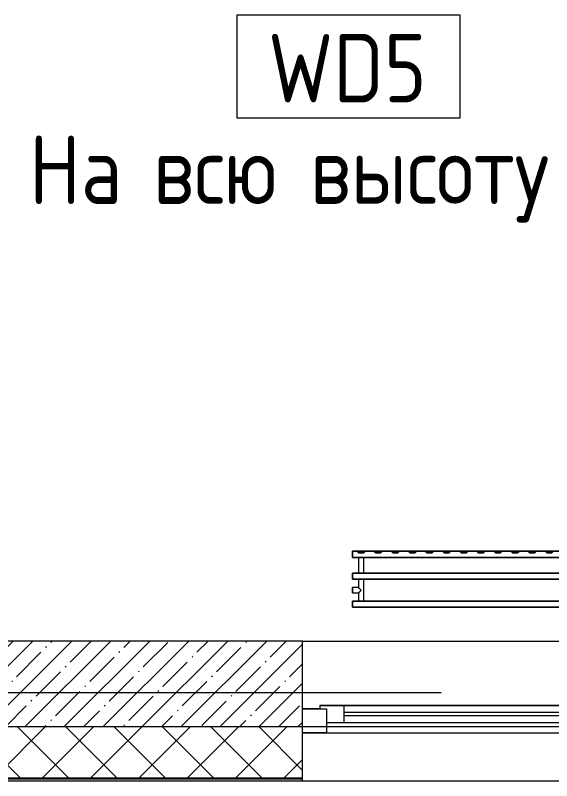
# Model space of a CAD drawing. Header units: millimetres. Extents: x 81037 to 284518, y -8553 to 29000.
# Drawn here: x 99090 to 100658, y -258 to 1979 of the extents above; entities that cross this region are included whole.
import ezdxf

# ---------------------------------------------------------------- set-up
doc = ezdxf.new("R2010")
doc.units = ezdxf.units.MM
doc.linetypes.add('Осевая', pattern=[3175, 634.9999999999999, -476.25, 1587.5, -476.25])
for name, color, linetype, lineweight in [('A-GLAZ', 7, 'Continuous', 9), ('A-WALL', 7, 'Continuous', 9), ('A-WALL-1', 7, 'Continuous', 13), ('A-WALL-IDEN', 7, 'Continuous', 9), ('I-WALL', 7, 'Continuous', 9), ('S-COLS', 7, 'Continuous', 9), ('Оси-2', 7, 'Осевая', 9)]:
    doc.layers.add(name, color=color, linetype=linetype, lineweight=lineweight)
doc.layers.add('M-EQPM-1', color=7, linetype='Continuous', lineweight=9, true_color=0xaaaaaa)
doc.styles.add('GOST Common_1', font='GOST_Common.ttf', dxfattribs={"width": 0.9, "height": 199.9999999999998})

# ---------------------------------------------------------------- blocks, each defined once
blk = doc.blocks.new('BSC_Колонна _Прямоугольная - 250х900-23282983-План монтажа стен и перегородок 2 этажа в осях 23_33')
at = {"layer": 'S-COLS'}
h = blk.add_hatch(dxfattribs=at)
h.set_pattern_fill('FP_10', color=256, style=0, pattern_type=2)
h.set_pattern_definition([(45, (-99480, -25), (-57.02462636878913, 57.02462636878913), []), (45, (-99422.975, -25), (-57.02462636878913, 57.02462636878913), [100.806, -20.161, 3.353, -16.808])])
h.paths.add_polyline_path([(-276.0061857684114, -125.0000000000106), (450.0000000001143, -125.0000000000019), (450.0000000001143, 124.9999999999976), (-449.999999999889, 124.9999999999976), (-449.9999999998847, -125.0000000000106)])
for p, q in [((449.9999999999999, 125), (-450.0000000000001, 124.9999999999994)), ((-450.0000000000001, 124.9999999999994), (-449.9999999999953, -124.9999999999999)), ((449.9999999999998, -124.999999999992), (449.9999999999999, 125)), ((-449.9999999999953, -124.9999999999999), (449.9999999999998, -124.999999999992))]:
    blk.add_line(p, q, dxfattribs=at)
blk = doc.blocks.new('120_Окно_СКБ_1Ст - 120_Окно_СКБ_1Ст 900х2500_h_ с форточкой-22876038-План монтажа стен и перегородок 2 этажа в осях 23_33')
at = {"layer": 'A-GLAZ'}
for p, q in [((-450.0000000000072, -126.9999999999679), (-450.0000000000072, -56.9999999999578)), ((-450.0000000000072, -56.9999999999578), (-379.9999999999655, -56.99999999995794)), ((449.999999999992, -56.99999999995914), (-450.0000000000076, -56.99999999995769)), ((-379.9999999999655, -56.99999999995794), (-379.9999999999655, -126.9999999999681)), ((380.000000000048, -126.9999999999693), (380.000000000048, -56.99999999995916)), ((380.000000000048, -56.99999999995916), (449.9999999999924, -56.99999999995929)), ((449.9999999999924, -56.99999999995929), (449.9999999999924, -126.9999999999694)), ((379.999999999989, -86.99999999996878), (-380.0000000000107, -86.99999999996635)), ((-380.0000000000107, -86.99999999996635), (-380.0000000000108, -126.9999999999688)), ((-330.0000000000068, -136.9999999999696), (-330.0000000000063, -86.9999999999665)), ((329.9999999999974, -136.9999999999717), (329.9999999999976, -86.99999999996864)), ((379.9999999999889, -126.9999999999713), (379.999999999989, -86.99999999996878)), ((-330.0000000000065, -106.9999999999643), (329.9999999999974, -106.9999999999664)), ((-379.9999999999655, -126.9999999999681), (-450.0000000000072, -126.9999999999679)), ((-450.0000000000076, -126.9999999999679), (-400.0000000000047, -126.999999999968)), ((-380.0000000000108, -126.9999999999688), (-400.000000000007, -126.9999999999688)), ((-400.000000000007, -126.9999999999688), (-400.000000000007, -136.9999999999693)), ((329.9999999999974, -116.9999999999664), (-330.0000000000065, -116.9999999999643)), ((449.9999999999924, -126.9999999999694), (380.000000000048, -126.9999999999693)), ((399.999999999997, -126.9999999999714), (379.9999999999889, -126.9999999999713)), ((399.9999999999977, -126.9999999999692), (449.999999999992, -126.9999999999693)), ((399.999999999997, -136.9999999999719), (399.999999999997, -126.9999999999714)), ((-400.000000000007, -136.9999999999693), (399.999999999997, -136.9999999999719)), ((399.999999999997, -136.9999999999719), (-400.000000000007, -136.9999999999693))]:
    blk.add_line(p, q, dxfattribs=at)
blk = doc.blocks.new('radiator_prado_classic_z_tip_30_po exemplyaru - Classic Z Тип 30-300-V34-План монтажа стен и перегородок 2 этажа в осях 23_33')
at = {"layer": 'M-EQPM-1'}
for p, q in [((-1.353583911622991e-13, 228), (-1.353583911622991e-13, 210)), ((699.9999999999984, 228), (-1.353583911622991e-13, 228)), ((-1.353583911622991e-13, 210), (-1.353583911622991e-13, 228)), ((-1.353583911622991e-13, 228), (12.50000000001118, 228)), ((12.50000000001118, 228), (37.49999999998723, 228)), ((37.49999999998769, 228), (12.49999999998769, 228)), ((12.49999999998769, 228), (37.49999999998769, 228)), ((12.50000000001238, 227.9999999999982), (17.50000000001238, 222.9999999999981)), ((12.49999999998769, 227.9999999999982), (17.50000000001239, 222.9999999999981)), ((32.50000000001238, 222.9999999999981), (37.50000000001238, 227.9999999999982)), ((37.49999999998769, 227.9999999999982), (32.50000000001238, 222.9999999999981)), ((37.49999999998723, 228), (62.50000000000987, 228)), ((62.50000000000987, 228), (87.49999999998593, 228)), ((87.4999999999877, 228), (62.49999999998769, 228)), ((62.49999999998769, 228), (87.4999999999877, 228)), ((62.50000000001239, 227.9999999999982), (67.50000000001239, 222.9999999999981)), ((62.49999999998769, 227.9999999999982), (67.50000000001239, 222.9999999999981)), ((82.50000000001239, 222.9999999999981), (87.50000000001239, 227.9999999999982)), ((87.4999999999877, 227.9999999999982), (82.50000000001239, 222.9999999999981)), ((87.49999999998593, 228), (112.5000000000128, 228)), ((112.5000000000128, 228), (137.4999999999846, 228)), ((137.4999999999877, 228), (112.4999999999877, 228)), ((112.4999999999877, 228), (137.4999999999877, 228)), ((112.5000000000124, 227.9999999999982), (117.5000000000124, 222.9999999999981)), ((112.4999999999877, 227.9999999999982), (117.5000000000124, 222.9999999999981)), ((132.5000000000124, 222.9999999999981), (137.5000000000124, 227.9999999999982)), ((137.4999999999877, 227.9999999999982), (132.5000000000124, 222.9999999999981)), ((137.4999999999846, 228), (162.5000000000115, 228)), ((162.5000000000115, 228), (187.4999999999876, 228)), ((187.4999999999877, 228), (162.4999999999877, 228)), ((162.4999999999877, 228), (187.4999999999877, 228)), ((162.5000000000124, 227.9999999999982), (167.5000000000124, 222.9999999999981)), ((162.4999999999877, 227.9999999999982), (167.5000000000124, 222.9999999999981)), ((182.5000000000124, 222.9999999999981), (187.5000000000124, 227.9999999999982)), ((187.4999999999877, 227.9999999999982), (182.5000000000124, 222.9999999999981)), ((187.4999999999876, 228), (212.5000000000102, 228)), ((212.5000000000102, 228), (237.4999999999862, 228)), ((237.4999999999877, 228), (212.4999999999877, 228)), ((212.4999999999877, 228), (237.4999999999877, 228)), ((212.5000000000124, 227.9999999999982), (217.5000000000124, 222.9999999999981)), ((212.4999999999877, 227.9999999999982), (217.5000000000124, 222.9999999999981)), ((232.5000000000124, 222.9999999999981), (237.5000000000124, 227.9999999999982)), ((237.4999999999877, 227.9999999999982), (232.5000000000124, 222.9999999999981)), ((237.4999999999862, 228), (262.5000000000089, 228)), ((262.5000000000089, 228), (287.4999999999849, 228)), ((287.4999999999877, 228), (262.4999999999877, 228)), ((262.4999999999877, 228), (287.4999999999877, 228)), ((262.5000000000124, 227.9999999999982), (267.5000000000124, 222.9999999999981)), ((262.4999999999877, 227.9999999999982), (267.5000000000124, 222.9999999999981)), ((282.5000000000124, 222.9999999999981), (287.5000000000124, 227.9999999999982)), ((287.4999999999877, 227.9999999999982), (282.5000000000124, 222.9999999999981)), ((287.4999999999849, 228), (312.5000000000118, 228)), ((312.5000000000118, 228), (337.4999999999878, 228)), ((337.4999999999877, 228), (312.4999999999876, 228)), ((312.4999999999876, 228), (337.4999999999877, 228)), ((312.5000000000123, 227.9999999999982), (317.5000000000123, 222.9999999999981)), ((312.4999999999876, 227.9999999999982), (317.5000000000123, 222.9999999999981)), ((332.5000000000123, 222.9999999999981), (337.5000000000123, 227.9999999999982)), ((337.4999999999877, 227.9999999999982), (332.5000000000123, 222.9999999999981)), ((337.4999999999878, 228), (362.5000000000105, 228)), ((362.5000000000105, 228), (387.4999999999865, 228)), ((387.4999999999877, 228), (362.4999999999877, 228)), ((362.4999999999877, 228), (387.4999999999877, 228)), ((362.5000000000123, 227.9999999999982), (367.5000000000123, 222.9999999999981)), ((362.4999999999877, 227.9999999999982), (367.5000000000123, 222.9999999999981)), ((382.5000000000123, 222.9999999999981), (387.5000000000123, 227.9999999999982)), ((387.4999999999877, 227.9999999999982), (382.5000000000123, 222.9999999999981)), ((387.4999999999865, 228), (412.5000000000091, 228)), ((412.5000000000091, 228), (437.4999999999852, 228)), ((437.4999999999877, 228), (412.4999999999877, 228)), ((412.4999999999877, 228), (437.4999999999877, 228)), ((412.5000000000123, 227.9999999999982), (417.5000000000123, 222.9999999999981)), ((412.4999999999877, 227.9999999999982), (417.5000000000123, 222.9999999999981)), ((432.5000000000123, 222.9999999999981), (437.5000000000123, 227.9999999999982)), ((437.4999999999877, 227.9999999999982), (432.5000000000123, 222.9999999999981)), ((437.4999999999852, 228), (462.500000000012, 228)), ((462.500000000012, 228), (487.4999999999839, 228)), ((487.4999999999877, 228), (462.4999999999877, 228)), ((462.4999999999877, 228), (487.4999999999877, 228)), ((462.5000000000123, 227.9999999999982), (467.5000000000123, 222.9999999999981)), ((462.4999999999877, 227.9999999999982), (467.5000000000123, 222.9999999999981)), ((482.5000000000123, 222.9999999999981), (487.5000000000123, 227.9999999999982)), ((487.4999999999877, 227.9999999999982), (482.5000000000123, 222.9999999999981)), ((487.4999999999839, 228), (512.5000000000107, 228)), ((512.5000000000107, 228), (537.4999999999868, 228)), ((537.4999999999876, 228), (512.4999999999876, 228)), ((512.4999999999876, 228), (537.4999999999876, 228)), ((512.5000000000124, 227.9999999999982), (517.5000000000124, 222.9999999999981)), ((512.4999999999876, 227.9999999999982), (517.5000000000124, 222.9999999999981)), ((532.5000000000124, 222.9999999999981), (537.5000000000124, 227.9999999999982)), ((537.4999999999876, 227.9999999999982), (532.5000000000124, 222.9999999999981)), ((537.4999999999868, 228), (562.5000000000094, 228)), ((562.5000000000094, 228), (587.4999999999854, 228)), ((587.4999999999876, 228), (562.4999999999876, 228)), ((562.4999999999876, 228), (587.4999999999876, 228)), ((562.5000000000124, 227.9999999999982), (567.5000000000124, 222.9999999999981)), ((562.4999999999876, 227.9999999999982), (567.5000000000124, 222.9999999999981)), ((582.5000000000124, 222.9999999999981), (587.5000000000124, 227.9999999999982)), ((587.4999999999876, 227.9999999999982), (582.5000000000124, 222.9999999999981)), ((587.4999999999854, 228), (612.5000000000124, 228)), ((612.5000000000124, 228), (637.4999999999842, 228)), ((637.4999999999877, 228), (612.4999999999877, 228)), ((612.4999999999877, 228), (637.4999999999877, 228)), ((612.5000000000124, 227.9999999999982), (617.5000000000123, 222.9999999999981)), ((612.4999999999877, 227.9999999999982), (617.5000000000124, 222.9999999999981)), ((632.5000000000124, 222.9999999999981), (637.5000000000124, 227.9999999999982)), ((637.4999999999877, 227.9999999999982), (632.5000000000124, 222.9999999999981)), ((637.4999999999842, 228), (662.500000000011, 228)), ((662.500000000011, 228), (687.4999999999872, 228)), ((687.4999999999877, 228), (662.4999999999877, 228)), ((662.4999999999877, 228), (687.4999999999877, 228)), ((662.5000000000124, 227.9999999999982), (667.5000000000123, 222.9999999999981)), ((662.4999999999877, 227.9999999999982), (667.5000000000124, 222.9999999999981)), ((682.5000000000124, 222.9999999999981), (687.5000000000124, 227.9999999999982)), ((687.4999999999877, 227.9999999999982), (682.5000000000124, 222.9999999999981)), ((687.4999999999872, 228), (699.9999999999984, 228)), ((699.9999999999984, 210), (699.9999999999984, 228)), ((699.9999999999984, 228), (699.9999999999984, 210)), ((-1.353583911622991e-13, 210), (699.9999999999984, 210)), ((17.49999999999886, 210), (-1.353583911622991e-13, 210)), ((32.50000000001238, 222.9999999999981), (17.50000000001238, 222.9999999999981)), ((17.50000000001238, 222.9999999999981), (32.50000000001238, 222.9999999999981)), ((17.50000000010864, 210.0000000000042), (17.50000000010864, 164.0000000000104)), ((17.50000000010864, 210.0000000000042), (17.50000000010864, 164.0000000000104)), ((32.49999999999969, 210), (17.49999999999972, 210)), ((17.49999999999972, 210), (32.49999999999969, 210)), ((32.50000000000073, 210.0000000000001), (17.50000000000075, 210)), ((17.50000000000075, 210), (32.50000000000073, 210.0000000000001)), ((23.05885716172964, 210), (18.50480947161397, 210)), ((31.49519052838034, 210), (23.45741570812914, 210)), ((32.50000000010956, 164.0000000000104), (32.50000000010956, 210.0000000000042)), ((32.50000000010956, 164.0000000000104), (32.50000000010956, 210.0000000000042)), ((667.4999999999901, 210), (32.49999999999979, 210)), ((82.50000000001239, 222.9999999999981), (67.50000000001239, 222.9999999999981)), ((67.50000000001239, 222.9999999999981), (82.50000000001239, 222.9999999999981)), ((132.5000000000124, 222.9999999999981), (117.5000000000124, 222.9999999999981)), ((117.5000000000124, 222.9999999999981), (132.5000000000124, 222.9999999999981)), ((182.5000000000124, 222.9999999999981), (167.5000000000124, 222.9999999999981)), ((167.5000000000124, 222.9999999999981), (182.5000000000124, 222.9999999999981)), ((232.5000000000124, 222.9999999999981), (217.5000000000124, 222.9999999999981)), ((217.5000000000124, 222.9999999999981), (232.5000000000124, 222.9999999999981)), ((282.5000000000124, 222.9999999999981), (267.5000000000124, 222.9999999999981)), ((267.5000000000124, 222.9999999999981), (282.5000000000124, 222.9999999999981)), ((332.5000000000123, 222.9999999999981), (317.5000000000123, 222.9999999999981)), ((317.5000000000123, 222.9999999999981), (332.5000000000123, 222.9999999999981)), ((382.5000000000123, 222.9999999999981), (367.5000000000123, 222.9999999999981)), ((367.5000000000123, 222.9999999999981), (382.5000000000123, 222.9999999999981)), ((432.5000000000123, 222.9999999999981), (417.5000000000123, 222.9999999999981)), ((417.5000000000123, 222.9999999999981), (432.5000000000123, 222.9999999999981)), ((482.5000000000123, 222.9999999999981), (467.5000000000123, 222.9999999999981)), ((467.5000000000123, 222.9999999999981), (482.5000000000123, 222.9999999999981)), ((532.5000000000124, 222.9999999999981), (517.5000000000124, 222.9999999999981)), ((517.5000000000124, 222.9999999999981), (532.5000000000124, 222.9999999999981)), ((582.5000000000124, 222.9999999999981), (567.5000000000124, 222.9999999999981)), ((567.5000000000124, 222.9999999999981), (582.5000000000124, 222.9999999999981)), ((632.5000000000124, 222.9999999999981), (617.5000000000123, 222.9999999999981)), ((617.5000000000124, 222.9999999999981), (632.5000000000124, 222.9999999999981)), ((682.5000000000124, 222.9999999999981), (667.5000000000123, 222.9999999999981)), ((667.5000000000124, 222.9999999999981), (682.5000000000124, 222.9999999999981)), ((667.5000000000995, 209.9999999999999), (667.5000000000995, 164.0000000000234)), ((667.5000000000995, 209.9999999999999), (667.5000000000995, 164.0000000000234)), ((682.4999999999922, 210.0000000000022), (667.499999999992, 210.0000000000021)), ((667.499999999992, 210.0000000000021), (682.4999999999922, 210.0000000000022)), ((682.4999999999916, 210.0000000000022), (667.4999999999917, 210.0000000000021)), ((667.4999999999917, 210.0000000000021), (682.4999999999916, 210.0000000000022)), ((674.7769322502103, 210), (668.5048094716052, 210)), ((681.4951905283716, 210), (674.9999999999884, 210)), ((682.5000000001004, 164.0000000000234), (682.5000000001004, 209.9999999999999)), ((682.5000000001004, 164.0000000000234), (682.5000000001004, 209.9999999999999)), ((699.9999999999984, 210), (682.499999999991, 210)), ((700.0000000000052, 164.000000000022), (3.790034952544374e-12, 164.0000000000131)), ((3.790034952544368e-12, 164.0000000000131), (2.980768341629401e-12, 146.0000000000005)), ((2.980768341629401e-12, 146.0000000000005), (3.790034952544368e-12, 164.0000000000131)), ((3.790034952544368e-12, 164.0000000000131), (17.49999999999853, 164.0000000000134)), ((32.24444369716786, 164.0000000000136), (17.49999999999986, 164.0000000000135)), ((17.49999999999986, 164.0000000000134), (30.30330085889894, 164.0000000000134)), ((32.50000000000087, 164.0000000000136), (17.5000000000009, 164.0000000000135)), ((17.5000000000009, 164.0000000000134), (32.50000000000087, 164.0000000000134)), ((18.50480947161791, 164.0000000000134), (23.05885716172934, 164.0000000000134)), ((23.45741570812883, 164.0000000000134), (31.49519052838009, 164.0000000000136)), ((30.30330085890388, 164.0000000000134), (31.49519052838313, 164.0000000000134)), ((31.49519052838313, 164.0000000000134), (32.49999999999984, 164.0000000000134)), ((32.49999999999984, 164.0000000000136), (32.24444369716786, 164.0000000000136)), ((32.49999999999947, 164.0000000000136), (667.4999999999925, 164.0000000000216)), ((682.4999999999922, 164.0000000000218), (667.4999999999923, 164.0000000000217)), ((667.4999999999923, 164.0000000000216), (682.4999999999922, 164.0000000000217)), ((682.4999999999918, 164.0000000000218), (667.4999999999917, 164.0000000000217)), ((667.4999999999917, 164.0000000000216), (682.4999999999918, 164.0000000000217)), ((668.504809471612, 164.0000000000216), (674.7769322502129, 164.0000000000217)), ((674.9999999999952, 164.0000000000217), (681.4951905283743, 164.0000000000218)), ((682.4999999999936, 164.0000000000218), (700.0000000000052, 164.000000000022)), ((700.0000000000055, 146.000000000022), (700.0000000000052, 164.000000000022)), ((700.0000000000052, 164.000000000022), (700.0000000000055, 146.000000000022)), ((3.011724203361148e-12, 146.0000000000005), (700.0000000000055, 146.000000000022)), ((17.50000000000184, 146.000000000001), (2.97788460557058e-12, 146.0000000000005)), ((17.50000000010864, 145.9999999999971), (17.50000000010864, 121.5005832578202)), ((17.50000000010864, 145.9999999999971), (17.50000000010864, 121.4999999999897)), ((17.49999999999992, 146.0000000000011), (18.50480947161666, 146.0000000000011)), ((32.49999999999989, 146.0000000000015), (17.49999999999992, 146.0000000000014)), ((17.50000000000096, 146.0000000000011), (32.50000000000094, 146.0000000000011)), ((32.50000000000094, 146.0000000000015), (17.50000000000096, 146.0000000000014)), ((18.50480947161666, 146.0000000000011), (19.69669914110086, 146.0000000000011)), ((23.05885716173276, 146.0000000000012), (18.50480947162128, 146.0000000000011)), ((19.69669914110086, 146.0000000000011), (24.99999999999994, 146.0000000000011)), ((31.49519052838765, 146.0000000000014), (23.45741570813212, 146.0000000000012)), ((24.99999999999994, 146.0000000000011), (26.94114283826883, 146.0000000000011)), ((26.94114283826883, 146.0000000000011), (31.49519052838319, 146.0000000000011)), ((31.49519052838319, 146.0000000000011), (32.2444436971679, 146.0000000000011)), ((32.2444436971679, 146.0000000000011), (32.49999999999989, 146.0000000000011)), ((32.50000000010956, 82.00000000001168), (32.50000000010956, 145.9999999999971)), ((32.50000000010956, 82.00000000001168), (32.50000000010956, 145.9999999999971)), ((667.499999999993, 146.000000000021), (32.50000000000276, 146.0000000000015)), ((667.5000000000995, 146.0000000000188), (667.5000000000995, 82.00000000002034)), ((667.5000000000995, 146.0000000000188), (667.5000000000995, 82.00000000002034)), ((667.4999999999923, 146.000000000021), (682.4999999999924, 146.0000000000211)), ((682.4999999999924, 146.0000000000215), (667.4999999999923, 146.0000000000214)), ((667.499999999992, 146.000000000021), (681.4951905283752, 146.0000000000211)), ((682.4999999999918, 146.0000000000215), (667.499999999992, 146.0000000000214)), ((674.7769322502131, 146.0000000000212), (668.5048094716124, 146.0000000000211)), ((681.4951905283788, 146.0000000000214), (674.9999999999956, 146.0000000000213)), ((681.4951905283752, 146.0000000000211), (682.24444369716, 146.0000000000211)), ((682.24444369716, 146.0000000000211), (682.4999999999918, 146.0000000000211)), ((682.5000000001004, 121.5000000000287), (682.5000000001004, 146.0000000000188)), ((682.5000000001004, 121.5000000000287), (682.5000000001004, 146.0000000000188)), ((700.0000000000055, 146.000000000022), (682.4999999999939, 146.0000000000215)), ((17.50000000010864, 121.5005832578202), (1.082867129298393e-10, 121.5005832578202)), ((17.50000000010864, 121.4999999999897), (1.082867129298393e-10, 121.4999999999897)), ((-1.015187933717312e-13, 121.4999999999899), (-1.015187933717312e-13, 121.2444436971579)), ((-1.015187933717312e-13, 106.4999999999899), (-1.015187933717312e-13, 121.4999999999899)), ((-1.165582281078768e-14, 121.2450269549899), (-1.505095038923698e-14, 120.4957737862051)), ((9.059763036548116e-15, 120.4957737862051), (8.248008404167683e-16, 121.2450269549898)), ((8.248008404167683e-16, 121.2450269549898), (-1.165582281078768e-14, 121.2450269549899)), ((-1.015187933717312e-13, 121.2444436971579), (-1.015187933717312e-13, 106.7555563028219)), ((-1.505207352085137e-14, 120.4952933092046), (-1.619491011567433e-14, 119.303884116721)), ((1.790278780956202e-14, 119.3038841167209), (9.06398983100596e-15, 120.4952933092045)), ((-1.619490212485068e-14, 119.3033627524892), (-1.500974302522585e-14, 117.7505832578219)), ((2.675123763496699e-14, 117.7505832578218), (1.790614759449523e-14, 119.3033627524891)), ((-1.500898969455209e-14, 117.7500349462538), (-1.15762162965244e-14, 115.9417260960908)), ((3.50021052799164e-14, 115.9417260960907), (2.675402614758332e-14, 117.7500349462537)), ((-1.157486653355073e-14, 115.9411562188293), (-6.128319101959813e-15, 114.0005832578219)), ((4.209310774961041e-14, 114.0005832578218), (3.50044366648012e-14, 115.9411562188293)), ((-6.126413545096554e-15, 113.9999932836849), (9.626833677345343e-16, 112.0594404195529)), ((4.754100494417506e-14, 112.0594404195529), (4.209501315727868e-14, 113.9999932836849)), ((9.651853690405166e-16, 112.0588288792836), (9.213551012683942e-15, 110.2505832578218)), ((5.097453167287652e-14, 110.2505832578218), (4.754245321480463e-14, 112.0588288792837)), ((700.0000000001094, 121.5000000000287), (682.5000000001004, 121.5000000000287)), ((700.0000000001094, 121.5000000000027), (682.5000000001004, 121.5000000000027)), ((699.9999999999999, 121.5000000000263), (699.9999999999999, 106.5000000000263)), ((699.9999999999999, 121.2444436971943), (699.9999999999999, 121.5000000000263)), ((699.9999999999999, 121.500000000001), (699.9999999999999, 121.2444436971691)), ((699.9999999999999, 121.244443697169), (699.9999999999999, 121.500000000001)), ((699.9999999999999, 106.7555563028583), (699.9999999999999, 121.2444436971943)), ((699.9999999999999, 121.2444436971691), (699.9999999999999, 106.755556302833)), ((699.9999999999999, 106.755556302833), (699.9999999999999, 121.244443697169)), ((9.216798383155967e-15, 110.2499447691564), (1.80620008380889e-14, 108.6972823989227)), ((5.215969876332502e-14, 108.6972823989227), (5.09754086487196e-14, 110.2499447691564)), ((1.80663793939652e-14, 108.6966030207347), (3.51399878072341e-14, 106.7561395606538)), ((4.762061145843847e-14, 106.7561395606538), (5.21597086814783e-14, 108.6966030207347)), ((3.51399878072341e-14, 106.7561395606538), (4.762061145843847e-14, 106.7561395606538)), ((-1.015187933717312e-13, 106.7555563028219), (-1.015187933717312e-13, 106.4999999999899)), ((1.082867129298393e-10, 106.5005832578236), (17.50000000010864, 106.5005832578236)), ((1.082867129298393e-10, 106.4999999999931), (17.50000000010864, 106.4999999999931)), ((17.50000000010864, 106.4999999999931), (17.50000000010864, 82.00000000001168)), ((17.50000000010864, 106.4999999999931), (17.50000000010864, 82.00000000001168)), ((682.5000000001004, 82.00000000002034), (682.5000000001004, 106.5000000000234)), ((682.5000000001004, 106.5000000000234), (700.0000000001094, 106.5000000000234)), ((682.5000000001004, 82.00000000002034), (682.5000000001004, 106.4999999999974)), ((682.5000000001004, 106.4999999999974), (700.0000000001094, 106.4999999999974)), ((699.9999999999999, 106.5000000000263), (699.9999999999999, 106.7555563028583)), ((699.9999999999999, 106.755556302833), (699.9999999999999, 106.500000000001)), ((699.9999999999999, 106.500000000001), (699.9999999999999, 106.755556302833)), ((700.0000000000063, 82.00000000002015), (5.008260473005066e-12, 82.00000000001127)), ((4.974420875214485e-12, 82.00000000001127), (3.113242996732872e-12, 64.00000000000118)), ((3.113242996732872e-12, 64.00000000000118), (4.974420875214485e-12, 82.00000000001127)), ((4.974420875214485e-12, 82.00000000001127), (17.49999999999961, 82.0000000000115)), ((32.5000000000001, 82.0000000000117), (17.50000000000013, 82.00000000001167)), ((17.50000000000013, 82.0000000000115), (25.00000000000013, 82.00000000001151)), ((32.50000000000114, 82.0000000000117), (17.50000000000117, 82.00000000001167)), ((17.50000000000117, 82.0000000000115), (32.50000000000114, 82.00000000001153)), ((18.50480947161898, 82.00000000001151), (23.05885716173461, 82.00000000001155)), ((23.45741570812987, 82.00000000001158), (31.49519052838531, 82.00000000001168)), ((25.00000000000013, 82.00000000001151), (26.94114283826902, 82.00000000001151)), ((26.94114283826902, 82.00000000001151), (31.49519052838339, 82.00000000001153)), ((31.49519052838339, 82.00000000001153), (32.5000000000001, 82.00000000001153)), ((32.50000000000045, 82.00000000001168), (667.4999999999895, 82.00000000001975)), ((682.4999999999924, 82.00000000001994), (667.4999999999925, 82.0000000000199)), ((667.4999999999925, 82.00000000001974), (682.4999999999924, 82.00000000001977)), ((682.4999999999922, 82.00000000001994), (667.499999999992, 82.0000000000199)), ((667.499999999992, 82.00000000001974), (682.4999999999922, 82.00000000001977)), ((668.5048094716091, 82.00000000001975), (674.7769322502097, 82.00000000001984)), ((674.9999999999922, 82.00000000001984), (681.4951905283754, 82.00000000001992)), ((682.4999999999905, 82.00000000001994), (700.0000000000063, 82.00000000002015)), ((700.0000000000066, 64.00000000002014), (700.0000000000063, 82.00000000002015)), ((700.0000000000063, 82.00000000002015), (700.0000000000066, 64.00000000002014)), ((700.0000000000066, 64.00000000002014), (3.113242996732879e-12, 64.00000000000118)), ((3.147082594523447e-12, 64.00000000000118), (700.0000000000066, 64.00000000002014))]:
    blk.add_line(p, q, dxfattribs=at)
for points, knots in [([(17.77205081869683, 121.2285324391265), (17.72826486787363, 121.2710248955809), (17.65050420164443, 121.3447312140483), (17.53627309010234, 121.4551101151464), (17.50000000000001, 121.4939586576112), (17.5, 121.5005832578219)], [0.8571428571428571, 0.8571428571428571, 0.8571428571428571, 0.8571428571428571, 0.8928571428571428, 0.9285714285714286, 1, 1, 1, 1]), ([(17.5, 121.5005832578219), (17.5, 121.4939586576107), (17.53627309007833, 121.4551101150913), (17.65050420168423, 121.3447312141364), (17.72826486778548, 121.2710248953802), (17.77205081869653, 121.2285324391239)], [0, 0, 0, 0, 0.07142857142857142, 0.1071428571428571, 0.1428571428571428, 0.1428571428571428, 0.1428571428571428, 0.1428571428571428]), ([(17.50000000000106, 121.4999999999899), (17.50658097928923, 121.4999999999899), (17.5453760843743, 121.4637652164658), (17.65570946138118, 121.3496068684174), (17.72939927606535, 121.2718840036026), (17.77188736218082, 121.2281126378097)], [0, 0, 0, 0, 0.07142857142857142, 0.1071428571428571, 0.1428571428571428, 0.1428571428571428, 0.1428571428571428, 0.1428571428571428]), ([(24.9999999999999, 113.9999999999899), (24.51541249253727, 114.4782986486682), (23.55707092301159, 115.4460364178309), (22.37279159292094, 116.6265242932501), (21.57212273971107, 117.4283254406797), (21.12288706587754, 117.8746504523234), (20.79508006356577, 118.2050909946681), (20.47327855672272, 118.5284996921006), (20.15633101619279, 118.8427417028033), (19.8486439702256, 119.1481414199419), (19.55565359229983, 119.4445139697728), (19.2731194175725, 119.7294249439239), (18.99902580725015, 120.0001204132624), (18.74045144188015, 120.2557385648052), (18.50548347321374, 120.4945058166197), (18.2890808488459, 120.7147719850865), (18.08758178440345, 120.9133014856545), (17.91063797935492, 121.0869786742262), (17.76624418306574, 121.2330225710437), (17.65570946147196, 121.3496068684574), (17.5453760843206, 121.4637652164419), (17.50658097928937, 121.4999999999899), (17.50000000000106, 121.4999999999899)], [0, 0, 0, 0, 0.1428571428571428, 0.2857142857142857, 0.3571428571428571, 0.3928571428571428, 0.4285714285714285, 0.4642857142857143, 0.5, 0.5357142857142857, 0.5714285714285714, 0.6071428571428571, 0.6428571428571428, 0.6785714285714286, 0.7142857142857143, 0.75, 0.7857142857142857, 0.8214285714285714, 0.8571428571428571, 0.8928571428571428, 0.9285714285714286, 1, 1, 1, 1]), ([(17.5000000000011, 106.4999999999899), (17.50658097928943, 106.4999999999899), (17.54537608437472, 106.5362347835138), (17.65570946138186, 106.6503931315623), (17.7662441834083, 106.7669774287845), (17.91063797807501, 106.9130213263199), (18.0875817891807, 107.0866985122115), (18.28908083101698, 107.285228022782), (18.50548353975234, 107.5054941539193), (18.74045119355485, 107.7442615450494), (18.99902673401292, 107.9998791766592), (19.27311595884689, 108.270576586414), (19.55566650043968, 108.5554803188321), (19.84859579639184, 108.8518798951789), (20.25914913905332, 109.2589450322567), (20.68606602449833, 109.6846493467329), (21.12284011079622, 110.1253703235444), (21.57214950849572, 110.5716627151022), (22.3727722842894, 111.3734842500854), (23.55707794433214, 112.5539604754741), (24.51541249253727, 113.5217013513115), (24.9999999999999, 113.9999999999899)], [0, 0, 0, 0, 0.07142857142857142, 0.1071428571428571, 0.1428571428571428, 0.1785714285714285, 0.2142857142857143, 0.25, 0.2857142857142857, 0.3214285714285714, 0.3571428571428571, 0.3928571428571428, 0.4285714285714285, 0.4642857142857143, 0.5, 0.5714285714285714, 0.6071428571428571, 0.6428571428571428, 0.7142857142857143, 0.8571428571428571, 1, 1, 1, 1]), ([(19.55739629283086, 119.4426037071586), (19.65330959908831, 119.3457198223644), (19.84859579638964, 119.1481201047998), (20.25914913905094, 118.7410549677218), (20.68606602449563, 118.3153506532451), (21.12284011079321, 117.8746296764332), (21.57214950849237, 117.4283372848751), (22.37277228428551, 116.626515749891), (23.08335568030673, 115.9182300146534), (23.5598004493667, 115.4401995506164)], [0.4285714285714285, 0.4285714285714285, 0.4285714285714285, 0.4285714285714285, 0.4642857142857143, 0.5, 0.5714285714285714, 0.6071428571428571, 0.6428571428571428, 0.7142857142857143, 0.8571428571428571, 0.8571428571428571, 0.8571428571428571, 0.8571428571428571]), ([(19.55764911841529, 119.4429341394017), (19.65454255198602, 119.3470123817816), (19.85215653317013, 119.1517118179518), (20.25924924868059, 118.7411293630746), (20.57853686795809, 118.4209319448926), (20.79639039580881, 118.2041928620055)], [0.4285714285714285, 0.4285714285714285, 0.4285714285714285, 0.4285714285714285, 0.4642857142857143, 0.5, 0.5714285714285714, 0.5714285714285714, 0.5714285714285714, 0.5714285714285714]), ([(22.14691847804612, 116.8536647797883), (21.91552488274433, 117.0850959532892), (21.57193238071301, 117.4282047920819), (21.12564743089362, 117.8774002217724), (20.90536326221633, 118.0959273064166), (20.79639039581495, 118.2041928620146)], [0.2857142857142857, 0.2857142857142857, 0.2857142857142857, 0.2857142857142857, 0.3571428571428571, 0.3928571428571428, 0.4285714285714285, 0.4285714285714285, 0.4285714285714285, 0.4285714285714285]), ([(20.79639039580881, 118.2041928620055), (20.90531715973417, 118.0958233205619), (21.12566824508442, 117.8774471689586), (21.5719205146665, 117.4281780277817), (21.9155217703316, 117.0850889331362), (22.14691847803473, 116.8536647797748)], [0.5714285714285714, 0.5714285714285714, 0.5714285714285714, 0.5714285714285714, 0.6071428571428571, 0.6428571428571428, 0.7142857142857143, 0.7142857142857143, 0.7142857142857143, 0.7142857142857143]), ([(674.9999999999972, 114.0000000000263), (675.4783246699589, 114.4846110905574), (676.4460645319106, 115.442958899856), (677.6263517812141, 116.6270342437641), (678.4280676192853, 117.4276215342813), (678.8743525691042, 117.8768169639724), (679.2047788221195, 118.204607590939), (679.5281897675111, 118.5264102975609), (679.8424442343144, 118.8433714760055), (680.1478648212665, 119.1510803944163), (680.4442587166915, 119.4440923118767), (680.7292056014264, 119.7266556477353), (680.9999474524275, 120.0007888369684), (681.2555996875965, 120.259398941471), (681.4943823194097, 120.4943907770517), (681.7146226011891, 120.7107895169463), (681.9131153521282, 120.9122686070322), (682.0867800934091, 121.0891932175247), (682.2328547990046, 121.2335884785502), (682.3494957983479, 121.3441479562516), (682.4637269098898, 121.4545268573502), (682.4999999999924, 121.4933753998154), (682.4999999999924, 121.5000000000263)], [0, 0, 0, 0, 0.1428571428571428, 0.2857142857142857, 0.3571428571428571, 0.3928571428571428, 0.4285714285714285, 0.4642857142857143, 0.5, 0.5357142857142857, 0.5714285714285714, 0.6071428571428571, 0.6428571428571428, 0.6785714285714286, 0.7142857142857143, 0.75, 0.7857142857142857, 0.8214285714285714, 0.8571428571428571, 0.8928571428571428, 0.9285714285714286, 1, 1, 1, 1]), ([(682.4999999999924, 106.5000000000263), (682.4999999999924, 106.5066246002373), (682.4637269099139, 106.5454731427565), (682.3494957983081, 106.6558520437109), (682.2328547991563, 106.7664115218448), (682.0867800928417, 106.9108067812482), (681.9131153542454, 107.0877313977969), (681.7146225932867, 107.2892104652804), (681.4943823489047, 107.5056092895283), (681.2555995775194, 107.7406008102981), (680.9999478632418, 107.9992120896914), (680.7292040682462, 108.2733408941726), (680.4442644385979, 108.5559205941482), (680.1478434668218, 108.8488714398926), (679.7407507513108, 109.2594538947694), (679.3150339256074, 109.6863837856781), (678.874331754906, 110.1231360888842), (678.4280794853241, 110.5724052300605), (677.6263432221034, 111.3729464508996), (676.4460676443139, 112.5570481203383), (675.4783246699589, 113.5153889094953), (674.9999999999972, 114.0000000000263)], [0, 0, 0, 0, 0.07142857142857142, 0.1071428571428571, 0.1428571428571428, 0.1785714285714285, 0.2142857142857143, 0.25, 0.2857142857142857, 0.3214285714285714, 0.3571428571428571, 0.3928571428571428, 0.4285714285714285, 0.4642857142857143, 0.5, 0.5714285714285714, 0.6071428571428571, 0.6428571428571428, 0.7142857142857143, 0.8571428571428571, 1, 1, 1, 1]), ([(682.2279491812957, 121.22794918133), (682.1841632303846, 121.1854567250738), (682.0867800928417, 121.0891932188049), (681.9131153542454, 120.9122686022565), (681.7146225932863, 120.710789534773), (681.4943823489043, 120.4943907105252), (681.255599577519, 120.2593991897555), (680.9999478632411, 120.0007879103623), (680.7292040682461, 119.7266591058812), (680.4442644385974, 119.4440794059057), (680.1478434668204, 119.1511285601614), (679.7407507513102, 118.7405461052846), (679.3150339256058, 118.3136162143761), (678.8743317549053, 117.8768639111701), (678.4280794853224, 117.427594769994), (677.6263432221036, 116.6270535491556), (676.9181778754264, 115.9165925474948), (676.4401870162794, 115.4401870163176)], [0.1428571428571428, 0.1428571428571428, 0.1428571428571428, 0.1428571428571428, 0.1785714285714285, 0.2142857142857143, 0.25, 0.2857142857142857, 0.3214285714285714, 0.3571428571428571, 0.3928571428571428, 0.4285714285714285, 0.4642857142857143, 0.5, 0.5714285714285714, 0.6071428571428571, 0.6428571428571428, 0.7142857142857143, 0.8571428571428571, 0.8571428571428571, 0.8571428571428571, 0.8571428571428571]), ([(682.2279491812953, 121.2279491813044), (682.1841632303845, 121.1854567250482), (682.0867800928413, 121.0891932187793), (681.9131153542453, 120.9122686022309), (681.7146225932855, 120.7107895347472), (681.4943823489042, 120.4943907104994), (681.2555995775186, 120.2593991897297), (680.9999478632415, 120.0007879103364), (680.7292040682455, 119.7266591058553), (680.4442644385977, 119.4440794058796), (680.1478434668207, 119.1511285601353), (679.7407507513101, 118.7405461052586), (679.3150339256068, 118.3136162143498), (678.8743317549056, 117.8768639111438), (678.4280794853229, 117.4275947699677), (677.6263432221045, 116.6270535491291), (676.9181778754287, 115.9165925474666), (676.4401870162817, 115.4401870162895)], [0.1428571428571428, 0.1428571428571428, 0.1428571428571428, 0.1428571428571428, 0.1785714285714285, 0.2142857142857143, 0.25, 0.2857142857142857, 0.3214285714285714, 0.3571428571428571, 0.3928571428571428, 0.4285714285714285, 0.4642857142857143, 0.5, 0.5714285714285714, 0.6071428571428571, 0.6428571428571428, 0.7142857142857143, 0.8571428571428571, 0.8571428571428571, 0.8571428571428571, 0.8571428571428571]), ([(676.4401870162801, 115.4401870162909), (676.9181794316287, 115.9165890373972), (677.6263517812127, 116.6270342437404), (678.4280676192841, 117.4276215342575), (678.874352569103, 117.8768169639483), (679.2047788221184, 118.2046075909148), (679.5281897675104, 118.5264102975366), (679.8424442343133, 118.8433714759811), (680.1478648212661, 119.1510803943919), (680.4442587166907, 119.4440923118522), (680.7292056014256, 119.7266556477107), (680.9999474524266, 120.0007888369437), (681.255599687596, 120.2593989414463), (681.4943823194088, 120.4943907770271), (681.7146226011891, 120.7107895169215), (681.9131153521273, 120.9122686070074), (682.0867800934091, 121.0891932174998), (682.1841632304723, 121.1854567248501), (682.2279491812953, 121.2279491813046)], [0.1428571428571428, 0.1428571428571428, 0.1428571428571428, 0.1428571428571428, 0.2857142857142857, 0.3571428571428571, 0.3928571428571428, 0.4285714285714285, 0.4642857142857143, 0.5, 0.5357142857142857, 0.5714285714285714, 0.6071428571428571, 0.6428571428571428, 0.6785714285714286, 0.7142857142857143, 0.75, 0.7857142857142857, 0.8214285714285714, 0.8571428571428571, 0.8571428571428571, 0.8571428571428571, 0.8571428571428571]), ([(682.4999999999924, 121.5000000000263), (682.4999999999924, 121.4933753998154), (682.4637269099139, 121.4545268572963), (682.349495798308, 121.3441479563421), (682.2717351322067, 121.2704416375862), (682.2279491812957, 121.22794918133)], [0, 0, 0, 0, 0.07142857142857142, 0.1071428571428571, 0.1428571428571428, 0.1428571428571428, 0.1428571428571428, 0.1428571428571428]), ([(682.4999999999919, 121.500000000001), (682.4999999999919, 121.4933753997901), (682.4637269099137, 121.4545268572709), (682.3494957983074, 121.3441479563166), (682.2717351322065, 121.2704416375607), (682.2279491812953, 121.2279491813044)], [0, 0, 0, 0, 0.07142857142857142, 0.1071428571428571, 0.1428571428571428, 0.1428571428571428, 0.1428571428571428, 0.1428571428571428]), ([(682.2279491812953, 121.2279491813046), (682.2717351321185, 121.2704416377591), (682.3494957983476, 121.3441479562266), (682.4637269098897, 121.454526857325), (682.4999999999919, 121.4933753997902), (682.4999999999919, 121.500000000001)], [0.8571428571428571, 0.8571428571428571, 0.8571428571428571, 0.8571428571428571, 0.8928571428571428, 0.9285714285714286, 1, 1, 1, 1]), ([(17.50000000000005, 106.5005832578219), (17.50000000000005, 106.5072078580326), (17.53627309007842, 106.5460564005515), (17.65050420168443, 106.6564353015054), (17.72826486778577, 106.7301416202612), (17.77205081869687, 106.7726340765173)], [0, 0, 0, 0, 0.07142857142857142, 0.1071428571428571, 0.1428571428571428, 0.1428571428571428, 0.1428571428571428, 0.1428571428571428]), ([(17.77205081869658, 106.7726340765199), (17.72826486787343, 106.7301416200652), (17.65050420164432, 106.6564353015974), (17.53627309010238, 106.5460564004985), (17.50000000000004, 106.507207858033), (17.50000000000005, 106.5005832578219)], [0.8571428571428571, 0.8571428571428571, 0.8571428571428571, 0.8571428571428571, 0.8928571428571428, 0.9285714285714286, 1, 1, 1, 1]), ([(17.77188736218088, 106.7718873621701), (17.72939927586711, 106.7281159964649), (17.65570946147138, 106.6503931315225), (17.54537608432026, 106.5362347835378), (17.50658097928929, 106.4999999999899), (17.5000000000011, 106.4999999999899)], [0.8571428571428571, 0.8571428571428571, 0.8571428571428571, 0.8571428571428571, 0.8928571428571428, 0.9285714285714286, 1, 1, 1, 1]), ([(22.14672684227151, 111.146726842264), (21.91526653394037, 110.915303622487), (21.57212273970776, 110.5716745593026), (21.12288706587456, 110.1253495476585), (20.79508006356302, 109.7949090053136), (20.47327855672022, 109.4715003078807), (20.15633101619048, 109.1572582971776), (19.84864397022345, 108.851858580039), (19.55565359229785, 108.5554860302079), (19.27311941757069, 108.2705750560565), (18.99902580724848, 107.999879586718), (18.74045144187862, 107.7442614351751), (18.50548347321234, 107.5054941833605), (18.28908084884465, 107.2852280148936), (18.08758178440236, 107.0866985143254), (17.91063797935398, 106.9130213257537), (17.81437544849465, 106.8156587278753), (17.77188736218088, 106.7718873621701)], [0.2857142857142857, 0.2857142857142857, 0.2857142857142857, 0.2857142857142857, 0.3571428571428571, 0.3928571428571428, 0.4285714285714285, 0.4642857142857143, 0.5, 0.5357142857142857, 0.5714285714285714, 0.6071428571428571, 0.6428571428571428, 0.6785714285714286, 0.7142857142857143, 0.75, 0.7857142857142857, 0.8214285714285714, 0.8571428571428571, 0.8571428571428571, 0.8571428571428571, 0.8571428571428571]), ([(17.77205081869687, 106.7726340765173), (17.81583676960797, 106.8151265327734), (17.91321990715103, 106.9113900390422), (18.08688464574743, 107.0883146555906), (18.28537740670704, 107.2897937230739), (18.50561765108908, 107.5061925473217), (18.74440042247478, 107.7411840680911), (19.0000521367527, 107.9997953474844), (19.27079593174844, 108.2739241519653), (19.55573556139717, 108.5565038519407), (19.85215653317395, 108.8494546976848), (20.25924924868529, 109.2600371525615), (20.57853686796363, 109.5802345707426), (20.79639039581497, 109.7969736536292)], [0.1428571428571428, 0.1428571428571428, 0.1428571428571428, 0.1428571428571428, 0.1785714285714285, 0.2142857142857143, 0.25, 0.2857142857142857, 0.3214285714285714, 0.3571428571428571, 0.3928571428571428, 0.4285714285714285, 0.4642857142857143, 0.5, 0.5714285714285714, 0.5714285714285714, 0.5714285714285714, 0.5714285714285714]), ([(20.79639039581497, 109.7969736536292), (20.90531715974064, 109.9053431950725), (21.12566824509153, 110.1237193466754), (21.57192051467499, 110.5729884878512), (21.91552177034095, 110.9160775824961), (22.14691847804616, 111.1475017358556)], [0.5714285714285714, 0.5714285714285714, 0.5714285714285714, 0.5714285714285714, 0.6071428571428571, 0.6428571428571428, 0.7142857142857143, 0.7142857142857143, 0.7142857142857143, 0.7142857142857143]), ([(22.14691847803472, 111.1475017358691), (21.91552488273502, 110.9160705623663), (21.57193238070458, 110.5729617235729), (21.12564743088656, 110.1237662938812), (20.90536326220991, 109.9052392092365), (20.79639039580885, 109.7969736536383)], [0.2857142857142857, 0.2857142857142857, 0.2857142857142857, 0.2857142857142857, 0.3571428571428571, 0.3928571428571428, 0.4285714285714285, 0.4285714285714285, 0.4285714285714285, 0.4285714285714285]), ([(677.8530815219528, 111.1469184780638), (678.0844751172538, 110.9154873045622), (678.4280676192843, 110.5723784657693), (678.874352569103, 110.1231830360785), (679.2047788221184, 109.7953924091121), (679.5281897675105, 109.4735897024904), (679.8424442343133, 109.1566285240459), (680.1478648212665, 108.8489196056351), (680.4442587166908, 108.5559076881749), (680.7292056014257, 108.2733443523163), (680.9999474524268, 107.9992111630833), (681.2555996875965, 107.7406010585807), (681.4943823194092, 107.5056092230001), (681.7146226011895, 107.2892104831057), (681.9131153521281, 107.0877313930197), (682.0867800934092, 106.9108067825274), (682.1841632304727, 106.8145432751771), (682.2279491812959, 106.7720508187226)], [0.2857142857142857, 0.2857142857142857, 0.2857142857142857, 0.2857142857142857, 0.3571428571428571, 0.3928571428571428, 0.4285714285714285, 0.4642857142857143, 0.5, 0.5357142857142857, 0.5714285714285714, 0.6071428571428571, 0.6428571428571428, 0.6785714285714286, 0.7142857142857143, 0.75, 0.7857142857142857, 0.8214285714285714, 0.8571428571428571, 0.8571428571428571, 0.8571428571428571, 0.8571428571428571]), ([(677.8530815219539, 111.14691847804), (678.0844751172544, 110.9154873045382), (678.4280676192852, 110.5723784657451), (678.8743525691033, 110.1231830360543), (679.2047788221191, 109.7953924090877), (679.5281897675106, 109.4735897024658), (679.8424442343136, 109.1566285240213), (680.1478648212665, 108.8489196056105), (680.4442587166911, 108.5559076881503), (680.7292056014262, 108.2733443522917), (680.9999474524268, 107.9992111630586), (681.2555996875959, 107.7406010585561), (681.4943823194088, 107.5056092229753), (681.7146226011891, 107.2892104830808), (681.9131153521275, 107.0877313929949), (682.0867800934091, 106.9108067825025), (682.1841632304724, 106.8145432751521), (682.2279491812956, 106.7720508186976)], [0.2857142857142857, 0.2857142857142857, 0.2857142857142857, 0.2857142857142857, 0.3571428571428571, 0.3928571428571428, 0.4285714285714285, 0.4642857142857143, 0.5, 0.5357142857142857, 0.5714285714285714, 0.6071428571428571, 0.6428571428571428, 0.6785714285714286, 0.7142857142857143, 0.75, 0.7857142857142857, 0.8214285714285714, 0.8571428571428571, 0.8571428571428571, 0.8571428571428571, 0.8571428571428571]), ([(682.2279491812957, 106.7720508186975), (682.1841632303845, 106.8145432749537), (682.0867800928413, 106.9108067812225), (681.9131153542454, 107.0877313977711), (681.7146225932856, 107.2892104652546), (681.494382348904, 107.5056092895024), (681.2555995775186, 107.7406008102721), (680.999947863241, 107.9992120896654), (680.7292040682456, 108.2733408941465), (680.4442644385973, 108.555920594122), (680.1478434668207, 108.8488714398663), (679.7407507513102, 109.2594538947431), (679.3150339256057, 109.6863837856519), (678.8743317549051, 110.1231360888578), (678.4280794853225, 110.5724052300339), (678.0844782296575, 110.915494324679), (677.8530815219535, 111.1469184780392)], [0.1428571428571428, 0.1428571428571428, 0.1428571428571428, 0.1428571428571428, 0.1785714285714285, 0.2142857142857143, 0.25, 0.2857142857142857, 0.3214285714285714, 0.3571428571428571, 0.3928571428571428, 0.4285714285714285, 0.4642857142857143, 0.5, 0.5714285714285714, 0.6071428571428571, 0.6428571428571428, 0.7142857142857143, 0.7142857142857143, 0.7142857142857143, 0.7142857142857143]), ([(682.2279491812959, 106.7720508187226), (682.271735132119, 106.7295583622682), (682.349495798348, 106.6558520438006), (682.4637269098898, 106.5454731427022), (682.4999999999925, 106.5066246002372), (682.4999999999924, 106.5000000000263)], [0.8571428571428571, 0.8571428571428571, 0.8571428571428571, 0.8571428571428571, 0.8928571428571428, 0.9285714285714286, 1, 1, 1, 1]), ([(682.2279491812956, 106.7720508186976), (682.2717351321186, 106.7295583622432), (682.3494957983477, 106.6558520437757), (682.4637269098897, 106.5454731426771), (682.4999999999923, 106.506624600212), (682.4999999999919, 106.500000000001)], [0.8571428571428571, 0.8571428571428571, 0.8571428571428571, 0.8571428571428571, 0.8928571428571428, 0.9285714285714286, 1, 1, 1, 1]), ([(682.4999999999919, 106.500000000001), (682.4999999999919, 106.5066246002119), (682.4637269099138, 106.5454731427311), (682.349495798308, 106.6558520436853), (682.2717351322067, 106.7295583624413), (682.2279491812957, 106.7720508186975)], [0, 0, 0, 0, 0.07142857142857142, 0.1071428571428571, 0.1428571428571428, 0.1428571428571428, 0.1428571428571428, 0.1428571428571428])]:
    blk.add_open_spline(points, degree=3, knots=knots, dxfattribs=at)
for points in [[(17.77188736218082, 121.2281126378097), (17.81437544829628, 121.1843412720167), (17.91063797807397, 121.0869786736597), (18.08758178917951, 120.9133014877681), (18.28908083101563, 120.7147719771976), (18.43334930350576, 120.5679278897726), (18.50857769726203, 120.491422302728)], [(20.79639039581495, 118.2041928620146), (20.68741752941357, 118.3124584176125), (20.47181023248535, 118.5269935553601), (20.15755576568174, 118.8439547338045), (19.85213517872874, 119.1516636522152), (19.55574128330347, 119.4446755696753), (19.27079439856821, 119.7272389055337), (19.00005254756706, 120.0013720947666), (18.74440031239736, 120.259982199269), (18.5056176805842, 120.4949740348496), (18.2853773988038, 120.7113727747439), (18.08688464786502, 120.9128518648296), (17.91321990658362, 121.0897764753218), (17.81583676952003, 121.1860399826721), (17.77205081869683, 121.2285324391265)], [(17.77205081869653, 121.2285324391239), (17.81583676960758, 121.1860399828676), (17.91321990715052, 121.0897764765985), (18.08688464574669, 120.9128518600496), (18.28537740670602, 120.7113727925658), (18.50561765108773, 120.4949739683175), (18.74440042247303, 120.2599824475476), (19.00005213675054, 120.0013711681539), (19.27079593174578, 119.7272423636725), (19.46075568484457, 119.5388558970218), (19.55764911841529, 119.4429341394017)], [(18.50857769726203, 120.491422302728), (18.58380609101829, 120.4149167156834), (18.7404511935532, 120.25573845493), (18.99902673401115, 120.00012082332), (19.27311595884498, 119.729423413565), (19.46148298657342, 119.5394875919528), (19.55739629283086, 119.4426037071586)], [(24.9999999999999, 113.9999999999899), (24.51541249253251, 113.5217013513162), (23.55707092300027, 112.5539635821596), (22.60964745893379, 111.6095732818182), (22.14672684227151, 111.146726842264)], [(23.55981298372598, 115.4407702741223), (23.08182056837692, 115.9171722952287), (22.6097056686497, 116.3908024327866), (22.14691847804612, 116.8536647797883)], [(22.14691847803473, 116.8536647797748), (22.60971189344101, 116.3908164730521), (23.08182212455291, 115.917175805272), (23.5598129837003, 115.4407702740953)], [(22.14691847804616, 111.1475017358556), (22.60971189345659, 111.6103500425744), (23.55393235570069, 112.5576313781146), (24.52167533004594, 113.5159721672827), (24.99999999999986, 114.0005832578219)], [(24.99999999999987, 114.0005832578219), (24.52167533003056, 113.5159721672984), (23.55393546806827, 112.5576243580103), (22.60970566863414, 111.6103640828747), (22.14691847803472, 111.1475017358691)], [(23.5598004493667, 115.4401995506164), (24.03624521842669, 114.9621690865793), (24.5154124925325, 114.4782986486636), (24.9999999999999, 113.9999999999899)], [(24.99999999999986, 114.0005832578219), (24.52167533004594, 114.4851943483611), (24.03780539907504, 114.964368253016), (23.55981298372598, 115.4407702741223)], [(23.5598129837003, 115.4407702740953), (24.03780384284769, 114.9643647429186), (24.52167533003056, 114.4851943483454), (24.99999999999986, 114.0005832578219)], [(676.4401870162794, 115.4401870163176), (675.9621961571326, 114.9637814851405), (675.4783246699564, 114.4846110905601), (674.9999999999974, 114.0000000000263)], [(676.4401870162817, 115.4401870162895), (675.9621961571347, 114.9637814851124), (675.4783246699579, 114.4846110905331), (674.9999999999974, 114.000000000001)], [(674.9999999999972, 114.000000000001), (675.4783246699569, 114.484611090534), (675.9621946009314, 114.9637849951846), (676.4401870162801, 115.4401870162909)], [(674.9999999999974, 114.0000000000263), (675.4783246699562, 113.5153889094925), (676.4460645319044, 112.5570411001903), (677.3902943313511, 111.6097808250669), (677.8530815219528, 111.1469184780638)], [(674.9999999999974, 114.000000000001), (675.478324669958, 113.515388909469), (676.4460645319085, 112.557041100169), (677.3902943313525, 111.6097808250436), (677.8530815219539, 111.14691847804)], [(677.8530815219535, 111.1469184780392), (677.3902881065455, 111.6097667847596), (676.4460676443094, 112.5570481203084), (675.4783246699568, 113.5153889094681), (674.999999999997, 114.000000000001)], [(20.79639039580885, 109.7969736536383), (20.6874175294078, 109.6887080980401), (20.47181023248021, 109.4741729602918), (20.15755576567733, 109.1572117818469), (19.85213517872501, 108.8495028634356), (19.55574128330033, 108.5564909459751), (19.27079439856563, 108.273927610116), (19.00005254756497, 107.9997944208828), (18.7444003123957, 107.7411843163799), (18.50561768058292, 107.5061924807988), (18.28537739880286, 107.289793740904), (18.08688464786438, 107.0883146508177), (17.91321990658321, 106.9113900403251), (17.81583676951972, 106.8151265329745), (17.77205081869658, 106.7726340765199)]]:
    blk.add_open_spline(points, degree=3, dxfattribs=at)
blk = doc.blocks.new('М_стена2 - Типоразмер-30678229-План монтажа стен и перегородок 2 этажа в осях 23_33')
at = {"layer": 'A-WALL-IDEN'}
for p, q in [((3.257812499999998, 1.523437499999997), (-3.273437500000001, 1.523437499999997)), ((-3.273437500000001, 1.523437499999997), (-3.273437500000001, -1.476562499999998)), ((3.257812499999998, -1.476562499999998), (3.257812499999998, 1.523437499999997)), ((-3.273437500000001, -1.476562499999998), (3.257812499999998, -1.476562499999998))]:
    blk.add_line(p, q, dxfattribs=at)

msp = doc.modelspace()

# ---------------------------------------------------------------- hatches: boundary and pattern name
at = {"layer": 'A-WALL'}
h = msp.add_hatch(dxfattribs=at)
h.set_pattern_fill('FP_1', color=256, style=0, pattern_type=2)
h.set_pattern_definition([(45, (0, 0), (-70.71067811865476, 70.71067811865476), []), (135, (0, 0), (-70.71067811865476, -70.71067811865474), [])])
h.paths.add_polyline_path([(125080.0000000009, -249.9999946647088), (125080.0000000009, -99.99999466470824), (123730.0000390225, -99.99999466469959), (123730.0000390225, -249.9999946647001)])
h.paths.add_polyline_path([(122830.0000390225, -249.9999946647001), (122830.0000390225, -99.99999466469959), (122030.0000297698, -99.99999466469092), (122030.0000297698, -249.9999946646915)])
h.paths.add_polyline_path([(120229.9999999999, -249.9999946646915), (121130.0000297698, -249.9999946646915), (121130.0000297698, -99.99999466469092), (120229.9999999999, -99.99999466469092), (120229.9999999999, -126.0300784993581)])
h.paths.add_polyline_path([(119329.9999999999, -249.9999946646828), (119329.9999999999, -99.99999466468226), (117930.0000000009, -99.99999466468226), (117930.0000000009, -249.9999946646828)])
h.paths.add_polyline_path([(114580.0000000009, -249.9999946646785), (115630.0000000009, -249.9999946646785), (115630.0000000009, -99.99999466467793), (114580.0000000009, -99.99999466467793), (114580.0000000009, -126.0300784993581)])
h.paths.add_polyline_path([(113680.0000000009, -249.9999946646698), (113680.0000000009, -99.99999466466926), (112529.9999821184, -99.99999466466926), (112529.9999821184, -249.9999946646698)])
h.paths.add_polyline_path([(110229.9999821184, -249.9999946646612), (110229.9999821184, -99.9999946646606), (108929.9999999999, -99.99999466465194), (108929.9999999999, -249.9999946646525)])
h.paths.add_polyline_path([(108029.9999999999, -249.9999946646525), (108029.9999999999, -99.99999466465194), (107130.0000000008, -99.99999466465194), (107130.0000000008, -249.9999946646525)])
h.paths.add_polyline_path([(104830.0000000009, -249.9999946646438), (104830.0000000009, -99.99999466464327), (103779.9999702319, -99.99999466463461), (103779.9999702319, -249.9999946646352)])
h.paths.add_polyline_path([(102879.9999702319, -249.9999946646352), (102879.9999702319, -99.99999466463461), (100830.000035766, -99.99999466462594), (100830.000035766, -249.9999946646265)])
h.paths.add_polyline_path([(99930.00003576599, -249.9999946646265), (99930.00000000132, -99.99999466462594), (95680.00000000134, -99.99999466460862), (95680.00000000134, -249.9999946646092)])
h.paths.add_polyline_path([(94780.00000000134, -249.9999946646092), (94780.00000000134, -99.99999466460862), (93630.0000178826, -100.0000000019481), (93630.0000178826, -249.9999946646092)])
h.paths.add_polyline_path([(91930.00001788116, -249.9999946646005), (92730.00001788259, -249.9999946646005), (92730.00001788259, -99.99999466459995), (91930.00001788116, -99.99999466459995), (91930.00001788116, -126.0300784993581)])
h.paths.add_polyline_path([(91030.00001788118, -249.9999946646005), (91030.00001788116, -99.99999466459995), (89210.00000000134, -99.9999946645913), (89210.00000000134, -249.9999946645918), (89759.86082437259, -249.9999946645918)])

# ---------------------------------------------------------------- linework, layer by layer
for p, q in [((99930.00003576589, -99.9999946646237), (100830.0000357659, -99.99999466462661)), ((99930.00003576589, -257.9999946646237), (99930.00003576589, -100.0000000019373)), ((92730.00001788251, -257.9999946646005), (107130.0000000007, -257.999994664647))]:
    msp.add_line(p, q, dxfattribs=at)
at = {"layer": 'A-WALL-1'}
for p, q in [((95680.00000000124, -249.99999466461), (99930.00003576589, -249.9999946646237)), ((95680.00000000124, -252.99999466461), (99930.00003576589, -252.9999946646237))]:
    msp.add_line(p, q, dxfattribs=at)
at = {"layer": 'I-WALL'}
msp.add_line((99930.00000000122, 150.0000053353763), (101590.0000000008, 150.000005335371), dxfattribs=at)
at = {"layer": 'Оси-2'}
msp.add_line((84936.71959556935, -2.930646141054324e-09), (122760.0000000007, -3.052831987733666e-09), dxfattribs=at)

# ---------------------------------------------------------------- block references
at = {"layer": 'A-GLAZ', "rotation": 180}
msp.add_blockref('120_Окно_СКБ_1Ст - 120_Окно_СКБ_1Ст 900х2500_h_ с форточкой-22876038-План монтажа стен и перегородок 2 этажа в осях 23_33', (100380.0000357659, -174.9999946646252), dxfattribs=at)
at = {"layer": 'A-WALL-IDEN', "xscale": 99.99999999999993, "yscale": 99.99999999999993, "zscale": 99.99999999999993}
msp.add_blockref('М_стена2 - Типоразмер-30678229-План монтажа стен и перегородок 2 этажа в осях 23_33', (100064.8081903901, 1826.159860608034), dxfattribs=at)
at = {"layer": 'M-EQPM-1'}
msp.add_blockref('radiator_prado_classic_z_tip_30_po exemplyaru - Classic Z Тип 30-300-V34-План монтажа стен и перегородок 2 этажа в осях 23_33', (100076.1007337699, 184.6410307654792), dxfattribs=at)
at = {"layer": 'S-COLS'}
msp.add_blockref('BSC_Колонна _Прямоугольная - 250х900-23282983-План монтажа стен и перегородок 2 этажа в осях 23_33', (99480.00000000121, 24.99999999806092), dxfattribs=at)

# ---------------------------------------------------------------- texts
at = {"layer": 'A-WALL-IDEN', "char_height": 199.9999999999998, "attachment_point": 1, "style": 'GOST Common_1'}
for s, insert, width in [('WD5', (99828.3186658672, 1924.186893702018), 584.4301874999994), ('На', (99129.650201659, 1627.285282471963), 360.7593749999997), ('\\fGOST Common|b0|i0|c204|p34|;\\W.9; ', (99427.306451659, 1627.285282471963), 79.36706249999986), ('\\fGOST Common|b0|i0|c204|p34|;\\W.9; ', (99885.697076659, 1627.285282471963), 79.36706249999986), ('всю', (99492.790826659, 1627.285282471963), 476.2023749999995), ('высоту', (99951.181451659, 1627.285282471963), 981.2654999999992)]:
    msp.add_mtext(s, dxfattribs=dict(at, insert=insert, width=width))

doc.saveas('drawing.dxf')
